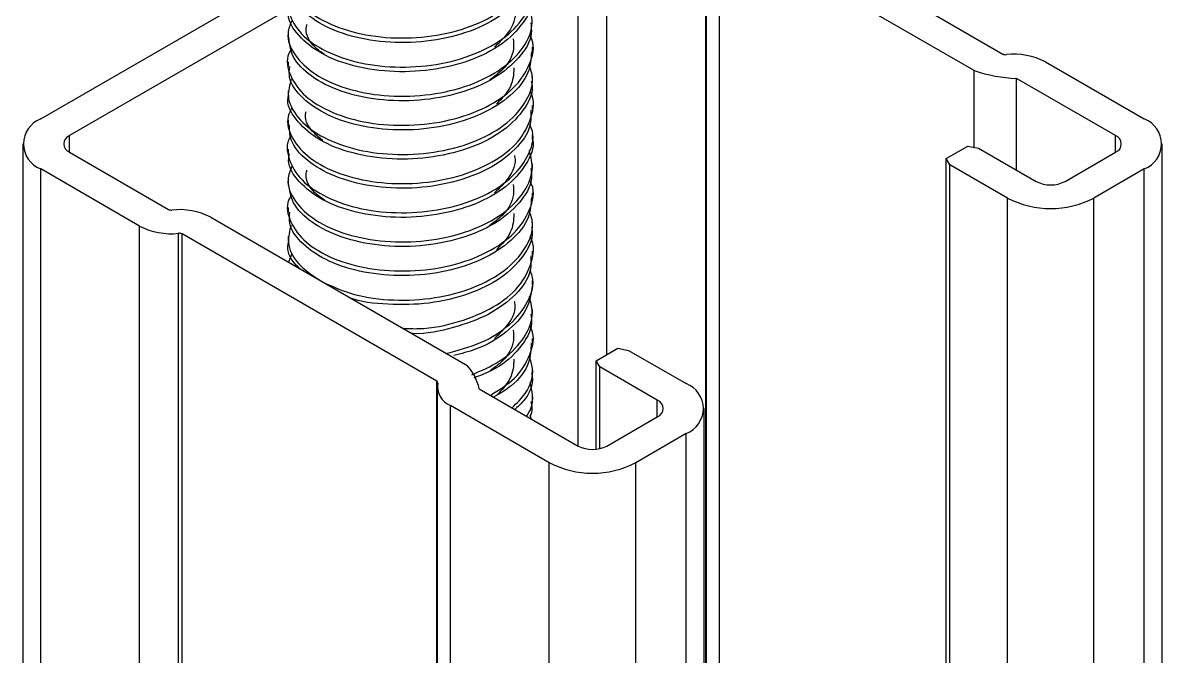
# Model space of a CAD drawing. Extents: x -976302 to -776254, y 5665 to 231437.
# Drawn here: x -791799.7 to -791518.3, y 91460 to 91616.3 of the extents above; entities that cross this region are included whole.
import ezdxf

# ---------------------------------------------------------------- set-up
doc = ezdxf.new("R2010")
doc.units = 0
doc.header["$LTSCALE"] = 1000
doc.header["$MEASUREMENT"] = 0
doc.layers.add('暖通', color=7, linetype='Continuous')

msp = doc.modelspace()

# ---------------------------------------------------------------- linework, layer by layer
at = {"layer": '暖通', "color": 7}
for p, q in [((-791662.57, 91511.87), (-791662.57, 91661)), ((-791662.57, 91511.87), (-791662.57, 91661)), ((-791655.45, 91534.47), (-791655.45, 91661)), ((-791655.45, 91534.47), (-791655.45, 91661)), ((-791631.03, 91401.17), (-791631.03, 91646.9)), ((-791631.03, 91401.17), (-791631.03, 91646.9)), ((-791630.9, 91645.36), (-791630.9, 91401.25)), ((-791630.9, 91645.36), (-791630.9, 91401.25)), ((-791620.54, 91644.95), (-791557.65, 91608.64)), ((-791620.54, 91644.95), (-791557.65, 91608.64)), ((-791564.76, 91604.54), (-791627.65, 91640.84)), ((-791627.65, 91403.12), (-791627.65, 91640.84)), ((-791564.76, 91604.54), (-791627.65, 91640.84)), ((-791627.65, 91403.12), (-791627.65, 91640.84)), ((-791795.29, 91592.6), (-791734.21, 91627.86)), ((-791795.29, 91592.6), (-791734.21, 91627.86)), ((-791733.89, 91619.82), (-791788.17, 91588.49)), ((-791733.89, 91619.82), (-791788.17, 91588.49)), ((-791734.21, 91613.89), (-791734.21, 91612.75)), ((-791734.21, 91613.89), (-791734.21, 91612.75)), ((-791673.83, 91609.15), (-791673.83, 91610.29)), ((-791673.83, 91609.15), (-791673.83, 91610.29)), ((-791734.21, 91606.7), (-791734.21, 91605.56)), ((-791734.21, 91606.7), (-791734.21, 91605.56)), ((-791547.15, 91606.69), (-791522.73, 91592.6)), ((-791547.15, 91606.69), (-791522.73, 91592.6)), ((-791564.76, 91585.62), (-791564.76, 91604.54)), ((-791564.76, 91585.62), (-791564.76, 91604.54)), ((-791673.83, 91601.96), (-791673.83, 91603.11)), ((-791673.83, 91601.96), (-791673.83, 91603.11)), ((-791529.85, 91588.49), (-791554.27, 91602.59)), ((-791554.27, 91579.99), (-791554.27, 91602.59)), ((-791529.85, 91588.49), (-791554.27, 91602.59)), ((-791554.27, 91579.99), (-791554.27, 91602.59)), ((-791734.21, 91599.51), (-791734.21, 91598.36)), ((-791734.21, 91599.51), (-791734.21, 91598.36)), ((-791673.83, 91594.77), (-791673.83, 91595.91)), ((-791673.83, 91594.77), (-791673.83, 91595.91)), ((-791734.21, 91592.32), (-791734.21, 91591.18)), ((-791734.21, 91592.32), (-791734.21, 91591.18)), ((-791799.71, 91586.44), (-791799.71, 90353.79)), ((-791799.71, 91586.44), (-791799.71, 90353.79)), ((-791788.17, 91584.38), (-791788.17, 91588.49)), ((-791788.17, 91584.38), (-791788.17, 91588.49)), ((-791673.83, 91587.58), (-791673.83, 91588.72)), ((-791673.83, 91587.58), (-791673.83, 91588.72)), ((-791529.85, 91584.38), (-791529.85, 91588.49)), ((-791529.85, 91584.38), (-791529.85, 91588.49)), ((-791518.31, 91358.42), (-791518.31, 91586.44)), ((-791518.31, 91358.42), (-791518.31, 91586.44)), ((-791788.17, 91584.38), (-791763.75, 91570.28)), ((-791788.17, 91584.38), (-791763.75, 91570.28)), ((-791734.21, 91585.12), (-791734.21, 91583.99)), ((-791734.21, 91585.12), (-791734.21, 91583.99)), ((-791571.66, 91582.84), (-791566.32, 91585.92)), ((-791571.66, 91582.84), (-791566.32, 91585.92)), ((-791566.32, 91585.92), (-791563.65, 91585.41)), ((-791566.32, 91585.92), (-791563.65, 91585.41)), ((-791563.65, 91585.41), (-791549.42, 91577.19)), ((-791563.65, 91585.41), (-791549.42, 91577.19)), ((-791542.3, 91577.19), (-791529.85, 91584.38)), ((-791542.3, 91577.19), (-791529.85, 91584.38)), ((-791673.83, 91580.39), (-791673.83, 91581.53)), ((-791673.83, 91580.39), (-791673.83, 91581.53)), ((-791570.77, 91581.3), (-791571.66, 91582.84)), ((-791571.66, 91415.82), (-791571.66, 91582.84)), ((-791570.77, 91581.3), (-791571.66, 91582.84)), ((-791571.66, 91415.82), (-791571.66, 91582.84)), ((-791556.54, 91573.08), (-791570.77, 91581.3)), ((-791570.77, 91414.07), (-791570.77, 91581.3)), ((-791556.54, 91573.08), (-791570.77, 91581.3)), ((-791570.77, 91414.07), (-791570.77, 91581.3)), ((-791770.87, 91566.18), (-791795.29, 91580.27)), ((-791795.29, 90347.63), (-791795.29, 91580.27)), ((-791770.87, 91566.18), (-791795.29, 91580.27)), ((-791795.29, 90347.63), (-791795.29, 91580.27)), ((-791734.21, 91577.94), (-791734.21, 91576.79)), ((-791734.21, 91577.94), (-791734.21, 91576.79)), ((-791522.73, 91580.27), (-791535.19, 91573.08)), ((-791522.73, 91580.27), (-791535.19, 91573.08)), ((-791522.73, 91360.97), (-791522.73, 91580.27)), ((-791522.73, 91360.97), (-791522.73, 91580.27)), ((-791673.83, 91573.2), (-791673.83, 91574.34)), ((-791673.83, 91573.2), (-791673.83, 91574.34)), ((-791556.54, 91374.31), (-791556.54, 91573.08)), ((-791556.54, 91374.31), (-791556.54, 91573.08)), ((-791535.19, 91366.92), (-791535.19, 91573.08)), ((-791535.19, 91366.92), (-791535.19, 91573.08)), ((-791734.21, 91570.74), (-791734.21, 91569.61)), ((-791734.21, 91570.74), (-791734.21, 91569.61)), ((-791753.26, 91568.33), (-791690.37, 91532.03)), ((-791753.26, 91568.33), (-791690.37, 91532.03)), ((-791673.83, 91566.01), (-791673.83, 91567.15)), ((-791673.83, 91566.01), (-791673.83, 91567.15)), ((-791770.87, 90333.53), (-791770.87, 91566.18)), ((-791770.87, 90333.53), (-791770.87, 91566.18)), ((-791761.25, 90331.74), (-791761.25, 91564.39)), ((-791761.25, 90331.74), (-791761.25, 91564.39)), ((-791697.48, 91527.92), (-791760.37, 91564.23)), ((-791760.37, 90331.58), (-791760.37, 91564.23)), ((-791697.48, 91527.92), (-791760.37, 91564.23)), ((-791760.37, 90331.58), (-791760.37, 91564.23)), ((-791734.21, 91563.56), (-791734.21, 91562.41)), ((-791734.21, 91563.56), (-791734.21, 91562.41)), ((-791733.26, 91559.4), (-791734.12, 91557.29)), ((-791733.26, 91559.4), (-791734.12, 91557.29)), ((-791673.83, 91558.82), (-791673.83, 91559.96)), ((-791673.83, 91558.82), (-791673.83, 91559.96)), ((-791673.83, 91551.63), (-791673.83, 91552.77)), ((-791673.83, 91551.63), (-791673.83, 91552.77)), ((-791673.83, 91544.44), (-791673.83, 91545.58)), ((-791673.83, 91544.44), (-791673.83, 91545.58)), ((-791673.83, 91537.25), (-791673.83, 91538.39)), ((-791673.83, 91537.25), (-791673.83, 91538.39)), ((-791658.12, 91532.93), (-791652.78, 91536.01)), ((-791658.12, 91532.93), (-791652.78, 91536.01)), ((-791652.78, 91536.01), (-791650.12, 91535.49)), ((-791652.78, 91536.01), (-791650.12, 91535.49)), ((-791657.23, 91531.39), (-791658.12, 91532.93)), ((-791658.12, 91511.07), (-791658.12, 91532.93)), ((-791657.23, 91531.39), (-791658.12, 91532.93)), ((-791658.12, 91511.07), (-791658.12, 91532.93)), ((-791650.12, 91535.49), (-791635.88, 91527.28)), ((-791650.12, 91535.49), (-791635.88, 91527.28)), ((-791673.83, 91530.06), (-791673.83, 91531.2)), ((-791673.83, 91530.06), (-791673.83, 91531.2)), ((-791643, 91523.17), (-791657.23, 91531.39)), ((-791657.23, 91511.21), (-791657.23, 91531.39)), ((-791643, 91523.17), (-791657.23, 91531.39)), ((-791657.23, 91511.21), (-791657.23, 91531.39)), ((-791697.48, 90295.27), (-791697.48, 91527.92)), ((-791697.48, 90295.27), (-791697.48, 91527.92)), ((-791697.35, 91526.38), (-791697.35, 90293.74)), ((-791697.35, 91526.38), (-791697.35, 90293.74)), ((-791686.99, 91525.97), (-791662.57, 91511.87)), ((-791686.99, 91525.97), (-791662.57, 91511.87)), ((-791669.69, 91507.76), (-791694.11, 91521.86)), ((-791694.11, 90289.22), (-791694.11, 91521.86)), ((-791669.69, 91507.76), (-791694.11, 91521.86)), ((-791694.11, 90289.22), (-791694.11, 91521.86)), ((-791673.83, 91522.87), (-791673.83, 91524.01)), ((-791673.83, 91522.87), (-791673.83, 91524.01)), ((-791643, 91519.06), (-791643, 91523.17)), ((-791643, 91519.06), (-791643, 91523.17)), ((-791674.1, 91518.53), (-791674.4, 91519.32)), ((-791674.1, 91518.53), (-791674.4, 91519.32)), ((-791655.45, 91511.87), (-791643, 91519.06)), ((-791655.45, 91511.87), (-791643, 91519.06)), ((-791631.46, 90288.47), (-791631.46, 91521.12)), ((-791631.46, 90288.47), (-791631.46, 91521.12)), ((-791635.88, 91514.95), (-791648.34, 91507.76)), ((-791635.88, 91514.95), (-791648.34, 91507.76)), ((-791635.88, 90282.31), (-791635.88, 91514.95)), ((-791635.88, 90282.31), (-791635.88, 91514.95)), ((-791669.69, 90275.12), (-791669.69, 91507.76)), ((-791669.69, 90275.12), (-791669.69, 91507.76)), ((-791648.34, 90275.12), (-791648.34, 91507.76)), ((-791648.34, 90275.12), (-791648.34, 91507.76))]:
    msp.add_line(p, q, dxfattribs=at)
for centre, radius, start, end in [((-791556.95, 91609.99), 1.52, 242.4176, 276.529), ((-791556.95, 91609.99), 1.52, 242.4176, 276.529), ((-791554.88, 91591.91), 16.68, 62.4176, 96.529), ((-791554.88, 91591.91), 16.68, 62.4176, 96.529), ((-791552.48, 91641.45), 38.9, 251.5881, 267.3585), ((-791552.48, 91641.45), 38.9, 251.5881, 267.3585), ((-791792.95, 91586.44), 6.59, 110.7834, 249.2166), ((-791792.95, 91586.44), 6.59, 110.7834, 249.2166), ((-791525.07, 91586.44), 6.59, 290.7834, 69.2166), ((-791525.07, 91586.44), 6.59, 290.7834, 69.2166), ((-791787.39, 91586.44), 2.2, 110.7834, 249.2166), ((-791787.39, 91586.44), 2.2, 110.7834, 249.2166), ((-791530.63, 91586.44), 2.2, 290.7834, 69.2166), ((-791530.63, 91586.44), 2.2, 290.7834, 69.2166), ((-791545.86, 91584.06), 7.73, 242.6097, 297.3903), ((-791545.86, 91584.06), 7.73, 242.6097, 297.3903), ((-791545.86, 91593.69), 23.2, 242.6097, 297.3903), ((-791545.86, 91593.69), 23.2, 242.6097, 297.3903), ((-791763.05, 91571.63), 1.52, 242.4176, 276.529), ((-791763.05, 91571.63), 1.52, 242.4176, 276.529), ((-791760.98, 91553.55), 16.68, 62.4176, 96.529), ((-791760.98, 91553.55), 16.68, 62.4176, 96.529), ((-791763.14, 91580.96), 16.68, 242.4176, 276.529), ((-791763.14, 91580.96), 16.68, 242.4176, 276.529), ((-791761.08, 91562.88), 1.52, 62.4176, 96.529), ((-791761.08, 91562.88), 1.52, 62.4176, 96.529), ((-791697.73, 91523.95), 10.92, 10.6337, 47.653), ((-791697.73, 91523.95), 10.92, 10.6337, 47.653), ((-791697.66, 91527.49), 0.461, 350.3168, 67.9698), ((-791697.66, 91527.49), 0.461, 350.3168, 67.9698), ((-791692.2, 91526.56), 5.07, 170.3168, 247.9698), ((-791692.2, 91526.56), 5.07, 170.3168, 247.9698), ((-791638.22, 91521.12), 6.59, 290.7834, 69.2166), ((-791638.22, 91521.12), 6.59, 290.7834, 69.2166), ((-791643.78, 91521.12), 2.2, 290.7834, 69.2166), ((-791643.78, 91521.12), 2.2, 290.7834, 69.2166), ((-791659.01, 91518.74), 7.73, 242.6097, 297.3903), ((-791659.01, 91518.74), 7.73, 242.6097, 297.3903), ((-791659.01, 91528.37), 23.2, 242.6097, 297.3903), ((-791659.01, 91528.37), 23.2, 242.6097, 297.3903)]:
    msp.add_arc(centre, radius, start, end, dxfattribs=at)
for points, knots in [([(-791733.26, 91631.33), (-791733.61, 91630.68), (-791734.88, 91628.27), (-791733.53, 91623.78), (-791729.29, 91618.81), (-791721.99, 91614.94), (-791712.71, 91612.68), (-791702.44, 91612.4), (-791692.34, 91614.05), (-791683.59, 91617.64), (-791677.04, 91622.67), (-791673.92, 91628.66), (-791673.16, 91633.11), (-791674.36, 91635.16), (-791674.41, 91635.25)], [0, 0, 0, 0, 0.03596, 0.131966, 0.227948, 0.323944, 0.419931, 0.515911, 0.611913, 0.707896, 0.803906, 0.899885, 0.995877, 1, 1, 1, 1]), ([(-791733.26, 91631.33), (-791733.61, 91630.68), (-791734.88, 91628.27), (-791733.53, 91623.78), (-791729.29, 91618.81), (-791721.99, 91614.94), (-791712.71, 91612.68), (-791702.44, 91612.4), (-791692.34, 91614.05), (-791683.59, 91617.64), (-791677.04, 91622.67), (-791673.92, 91628.66), (-791673.16, 91633.11), (-791674.36, 91635.16), (-791674.41, 91635.25)], [0, 0, 0, 0, 0.03596, 0.131966, 0.227948, 0.323944, 0.419931, 0.515911, 0.611913, 0.707896, 0.803906, 0.899885, 0.995877, 1, 1, 1, 1]), ([(-791674.23, 91630.74), (-791674.21, 91629.4), (-791674.15, 91625.97), (-791677.93, 91620.76), (-791684.66, 91615.87), (-791693.71, 91612.61), (-791703.89, 91611.15), (-791714.09, 91611.78), (-791723.18, 91614.24), (-791729.98, 91618.32), (-791733.85, 91622.87), (-791733.84, 91625.92), (-791733.83, 91627.14)], [0, 0, 0, 0, 0.068742, 0.176216, 0.283695, 0.391179, 0.498648, 0.606147, 0.713619, 0.821116, 0.928586, 1, 1, 1, 1]), ([(-791674.23, 91630.74), (-791674.21, 91629.4), (-791674.15, 91625.97), (-791677.93, 91620.76), (-791684.66, 91615.87), (-791693.71, 91612.61), (-791703.89, 91611.15), (-791714.09, 91611.78), (-791723.18, 91614.24), (-791729.98, 91618.32), (-791733.85, 91622.87), (-791733.84, 91625.92), (-791733.83, 91627.14)], [0, 0, 0, 0, 0.068742, 0.176216, 0.283695, 0.391179, 0.498648, 0.606147, 0.713619, 0.821116, 0.928586, 1, 1, 1, 1]), ([(-791733.55, 91624.39), (-791733.57, 91624.36), (-791734.82, 91622.64), (-791734.25, 91618.75), (-791731.44, 91613.48), (-791725.14, 91609.12), (-791716.56, 91606.15), (-791706.53, 91605.09), (-791696.23, 91605.97), (-791686.82, 91608.83), (-791679.29, 91613.36), (-791674.79, 91619.01), (-791673.18, 91623.96), (-791674.24, 91626.62), (-791674.49, 91627.25)], [0, 0, 0, 0, 0.001771, 0.098579, 0.19539, 0.292193, 0.389019, 0.485818, 0.582642, 0.679445, 0.776258, 0.873066, 0.969866, 1, 1, 1, 1]), ([(-791733.55, 91624.39), (-791733.57, 91624.36), (-791734.82, 91622.64), (-791734.25, 91618.75), (-791731.44, 91613.48), (-791725.14, 91609.12), (-791716.56, 91606.15), (-791706.53, 91605.09), (-791696.23, 91605.97), (-791686.82, 91608.83), (-791679.29, 91613.36), (-791674.79, 91619.01), (-791673.18, 91623.96), (-791674.24, 91626.62), (-791674.49, 91627.25)], [0, 0, 0, 0, 0.001771, 0.098579, 0.19539, 0.292193, 0.389019, 0.485818, 0.582642, 0.679445, 0.776258, 0.873066, 0.969866, 1, 1, 1, 1]), ([(-791673.88, 91623.52), (-791673.87, 91623.46), (-791673.3, 91621.33), (-791675.35, 91617.07), (-791680.16, 91611.47), (-791688.05, 91607.19), (-791697.64, 91604.6), (-791707.99, 91603.97), (-791717.86, 91605.36), (-791726.24, 91608.48), (-791731.84, 91613.07), (-791734.45, 91617.12), (-791733.98, 91619.44), (-791733.88, 91619.92)], [0, 0, 0, 0, 0.003568, 0.111094, 0.218595, 0.326123, 0.433621, 0.541126, 0.648638, 0.756139, 0.863667, 0.971165, 1, 1, 1, 1]), ([(-791673.88, 91623.52), (-791673.87, 91623.46), (-791673.3, 91621.33), (-791675.35, 91617.07), (-791680.16, 91611.47), (-791688.05, 91607.19), (-791697.64, 91604.6), (-791707.99, 91603.97), (-791717.86, 91605.36), (-791726.24, 91608.48), (-791731.84, 91613.07), (-791734.45, 91617.12), (-791733.98, 91619.44), (-791733.88, 91619.92)], [0, 0, 0, 0, 0.003568, 0.111094, 0.218595, 0.326123, 0.433621, 0.541126, 0.648638, 0.756139, 0.863667, 0.971165, 1, 1, 1, 1]), ([(-791733.28, 91616.83), (-791733.69, 91615.83), (-791734.83, 91613.05), (-791732.9, 91608.28), (-791727.97, 91603.51), (-791720.17, 91599.93), (-791710.59, 91598.08), (-791700.25, 91598.2), (-791690.35, 91600.28), (-791681.97, 91604.22), (-791676.18, 91609.47), (-791673.34, 91615.32), (-791674.19, 91619.11), (-791674.57, 91620.82)], [0, 0, 0, 0, 0.05405, 0.150333, 0.246593, 0.342876, 0.439133, 0.535395, 0.631666, 0.727925, 0.82421, 0.920467, 1, 1, 1, 1]), ([(-791733.28, 91616.83), (-791733.69, 91615.83), (-791734.83, 91613.05), (-791732.9, 91608.28), (-791727.97, 91603.51), (-791720.17, 91599.93), (-791710.59, 91598.08), (-791700.25, 91598.2), (-791690.35, 91600.28), (-791681.97, 91604.22), (-791676.18, 91609.47), (-791673.34, 91615.32), (-791674.19, 91619.11), (-791674.57, 91620.82)], [0, 0, 0, 0, 0.05405, 0.150333, 0.246593, 0.342876, 0.439133, 0.535395, 0.631666, 0.727925, 0.82421, 0.920467, 1, 1, 1, 1]), ([(-791678.29, 91619.56), (-791678.27, 91619.48), (-791677.79, 91617.63), (-791679.22, 91614.21), (-791682, 91611.49), (-791683.23, 91610.29)], [0, 0, 0, 0, 0.0236852, 0.5692428, 1, 1, 1, 1]), ([(-791678.29, 91619.56), (-791678.27, 91619.48), (-791677.79, 91617.63), (-791679.22, 91614.21), (-791682, 91611.49), (-791683.23, 91610.29)], [0, 0, 0, 0, 0.0236852, 0.5692428, 1, 1, 1, 1]), ([(-791674.25, 91616.34), (-791674.15, 91615.45), (-791673.82, 91612.46), (-791676.89, 91607.57), (-791683, 91602.4), (-791691.68, 91598.77), (-791701.7, 91596.91), (-791712, 91597.1), (-791721.41, 91599.2), (-791728.78, 91602.96), (-791733.46, 91607.72), (-791733.85, 91611.16), (-791734.03, 91612.76)], [0, 0, 0, 0, 0.046005, 0.153496, 0.260979, 0.368485, 0.475964, 0.58347, 0.690952, 0.798446, 0.905934, 1, 1, 1, 1]), ([(-791674.25, 91616.34), (-791674.15, 91615.45), (-791673.82, 91612.46), (-791676.89, 91607.57), (-791683, 91602.4), (-791691.68, 91598.77), (-791701.7, 91596.91), (-791712, 91597.1), (-791721.41, 91599.2), (-791728.78, 91602.96), (-791733.46, 91607.72), (-791733.85, 91611.16), (-791734.03, 91612.76)], [0, 0, 0, 0, 0.046005, 0.153496, 0.260979, 0.368485, 0.475964, 0.58347, 0.690952, 0.798446, 0.905934, 1, 1, 1, 1]), ([(-791725.17, 91608.49), (-791726, 91609.08), (-791728.54, 91610.88), (-791730.01, 91613.65), (-791729.61, 91615.56), (-791729.53, 91615.95)], [0, 0, 0, 0, 0.27909, 0.853913, 1, 1, 1, 1]), ([(-791725.17, 91608.49), (-791726, 91609.08), (-791728.54, 91610.88), (-791730.01, 91613.65), (-791729.61, 91615.56), (-791729.53, 91615.95)], [0, 0, 0, 0, 0.27909, 0.853913, 1, 1, 1, 1]), ([(-791733.34, 91609.87), (-791733.57, 91609.51), (-791734.87, 91607.42), (-791733.94, 91603.21), (-791730.35, 91598.08), (-791723.5, 91593.98), (-791714.53, 91591.38), (-791704.35, 91590.74), (-791694.13, 91592.03), (-791685.05, 91595.28), (-791678.03, 91600.09), (-791674.26, 91605.93), (-791673.13, 91610.58), (-791674.26, 91612.87), (-791674.41, 91613.16)], [0, 0, 0, 0, 0.020195, 0.116764, 0.21332, 0.309878, 0.406444, 0.502994, 0.599572, 0.696126, 0.7927, 0.889252, 0.985807, 1, 1, 1, 1]), ([(-791733.34, 91609.87), (-791733.57, 91609.51), (-791734.87, 91607.42), (-791733.94, 91603.21), (-791730.35, 91598.08), (-791723.5, 91593.98), (-791714.53, 91591.38), (-791704.35, 91590.74), (-791694.13, 91592.03), (-791685.05, 91595.28), (-791678.03, 91600.09), (-791674.26, 91605.93), (-791673.13, 91610.58), (-791674.26, 91612.87), (-791674.41, 91613.16)], [0, 0, 0, 0, 0.020195, 0.116764, 0.21332, 0.309878, 0.406444, 0.502994, 0.599572, 0.696126, 0.7927, 0.889252, 0.985807, 1, 1, 1, 1]), ([(-791678.6, 91612.36), (-791678.52, 91611.56), (-791678.27, 91608.97), (-791680.29, 91605.3), (-791683.28, 91603.07), (-791684.39, 91602.24)], [0, 0, 0, 0, 0.218528, 0.708878, 1, 1, 1, 1]), ([(-791678.6, 91612.36), (-791678.52, 91611.56), (-791678.27, 91608.97), (-791680.29, 91605.3), (-791683.28, 91603.07), (-791684.39, 91602.24)], [0, 0, 0, 0, 0.218528, 0.708878, 1, 1, 1, 1]), ([(-791674.08, 91609.17), (-791674.2, 91607.45), (-791674.48, 91603.63), (-791678.96, 91598.19), (-791686.19, 91593.57), (-791695.53, 91590.62), (-791705.8, 91589.54), (-791715.88, 91590.54), (-791724.65, 91593.3), (-791730.92, 91597.63), (-791734.14, 91601.97), (-791733.87, 91604.68), (-791733.78, 91605.56)], [0, 0, 0, 0, 0.088571, 0.196049, 0.303543, 0.411025, 0.518501, 0.625999, 0.733477, 0.840987, 0.948461, 1, 1, 1, 1]), ([(-791674.08, 91609.17), (-791674.2, 91607.45), (-791674.48, 91603.63), (-791678.96, 91598.19), (-791686.19, 91593.57), (-791695.53, 91590.62), (-791705.8, 91589.54), (-791715.88, 91590.54), (-791724.65, 91593.3), (-791730.92, 91597.63), (-791734.14, 91601.97), (-791733.87, 91604.68), (-791733.78, 91605.56)], [0, 0, 0, 0, 0.088571, 0.196049, 0.303543, 0.411025, 0.518501, 0.625999, 0.733477, 0.840987, 0.948461, 1, 1, 1, 1]), ([(-791733.43, 91602.32), (-791733.82, 91600.97), (-791734.73, 91597.82), (-791732.12, 91592.81), (-791726.53, 91588.26), (-791718.27, 91584.99), (-791708.44, 91583.56), (-791698.09, 91584.09), (-791688.43, 91586.59), (-791680.49, 91590.85), (-791675.37, 91596.33), (-791673.25, 91601.71), (-791674.27, 91604.9), (-791674.64, 91606.03)], [0, 0, 0, 0, 0.072332, 0.169452, 0.266556, 0.363689, 0.460788, 0.557905, 0.655013, 0.75212, 0.849239, 0.94634, 1, 1, 1, 1]), ([(-791733.43, 91602.32), (-791733.82, 91600.97), (-791734.73, 91597.82), (-791732.12, 91592.81), (-791726.53, 91588.26), (-791718.27, 91584.99), (-791708.44, 91583.56), (-791698.09, 91584.09), (-791688.43, 91586.59), (-791680.49, 91590.85), (-791675.37, 91596.33), (-791673.25, 91601.71), (-791674.27, 91604.9), (-791674.64, 91606.03)], [0, 0, 0, 0, 0.072332, 0.169452, 0.266556, 0.363689, 0.460788, 0.557905, 0.655013, 0.75212, 0.849239, 0.94634, 1, 1, 1, 1]), ([(-791678.42, 91605.19), (-791678.52, 91603.64), (-791678.71, 91600.46), (-791681.34, 91597.7), (-791682.69, 91596.29)], [0, 0, 0, 0, 0.487552, 1, 1, 1, 1]), ([(-791678.42, 91605.19), (-791678.52, 91603.64), (-791678.71, 91600.46), (-791681.34, 91597.7), (-791682.69, 91596.29)], [0, 0, 0, 0, 0.487552, 1, 1, 1, 1]), ([(-791674.12, 91601.95), (-791674.03, 91601.5), (-791673.53, 91598.97), (-791676, 91594.41), (-791681.44, 91588.99), (-791689.71, 91585.01), (-791699.53, 91582.76), (-791709.88, 91582.51), (-791719.53, 91584.24), (-791727.54, 91587.66), (-791732.52, 91592.44), (-791734.68, 91596.24), (-791734.12, 91598.2), (-791734.08, 91598.35)], [0, 0, 0, 0, 0.023303, 0.130826, 0.238331, 0.345868, 0.453368, 0.560887, 0.668396, 0.775904, 0.883426, 0.990927, 1, 1, 1, 1]), ([(-791674.12, 91601.95), (-791674.03, 91601.5), (-791673.53, 91598.97), (-791676, 91594.41), (-791681.44, 91588.99), (-791689.71, 91585.01), (-791699.53, 91582.76), (-791709.88, 91582.51), (-791719.53, 91584.24), (-791727.54, 91587.66), (-791732.52, 91592.44), (-791734.68, 91596.24), (-791734.12, 91598.2), (-791734.08, 91598.35)], [0, 0, 0, 0, 0.023303, 0.130826, 0.238331, 0.345868, 0.453368, 0.560887, 0.668396, 0.775904, 0.883426, 0.990927, 1, 1, 1, 1]), ([(-791733.26, 91595.37), (-791733.62, 91594.67), (-791734.87, 91592.21), (-791733.46, 91587.69), (-791729.13, 91582.74), (-791721.76, 91578.9), (-791712.44, 91576.69), (-791702.16, 91576.47), (-791692.08, 91578.17), (-791683.38, 91581.81), (-791676.91, 91586.87), (-791673.88, 91592.87), (-791673.17, 91597.3), (-791674.37, 91599.31), (-791674.4, 91599.37)], [0, 0, 0, 0, 0.038192, 0.13412, 0.230023, 0.325941, 0.421848, 0.517751, 0.613672, 0.709576, 0.805509, 0.901408, 0.997323, 1, 1, 1, 1]), ([(-791733.26, 91595.37), (-791733.62, 91594.67), (-791734.87, 91592.21), (-791733.46, 91587.69), (-791729.13, 91582.74), (-791721.76, 91578.9), (-791712.44, 91576.69), (-791702.16, 91576.47), (-791692.08, 91578.17), (-791683.38, 91581.81), (-791676.91, 91586.87), (-791673.88, 91592.87), (-791673.17, 91597.3), (-791674.37, 91599.31), (-791674.4, 91599.37)], [0, 0, 0, 0, 0.038192, 0.13412, 0.230023, 0.325941, 0.421848, 0.517751, 0.613672, 0.709576, 0.805509, 0.901408, 0.997323, 1, 1, 1, 1]), ([(-791674.24, 91594.78), (-791674.2, 91593.5), (-791674.11, 91590.12), (-791677.79, 91584.96), (-791684.44, 91580.03), (-791693.45, 91576.72), (-791703.62, 91575.21), (-791713.83, 91575.79), (-791722.96, 91578.2), (-791729.84, 91582.24), (-791733.8, 91586.82), (-791733.83, 91589.92), (-791733.85, 91591.19)], [0, 0, 0, 0, 0.065892, 0.173367, 0.280845, 0.388331, 0.4958, 0.6033, 0.710772, 0.818268, 0.925739, 1, 1, 1, 1]), ([(-791674.24, 91594.78), (-791674.2, 91593.5), (-791674.11, 91590.12), (-791677.79, 91584.96), (-791684.44, 91580.03), (-791693.45, 91576.72), (-791703.62, 91575.21), (-791713.83, 91575.79), (-791722.96, 91578.2), (-791729.84, 91582.24), (-791733.8, 91586.82), (-791733.83, 91589.92), (-791733.85, 91591.19)], [0, 0, 0, 0, 0.065892, 0.173367, 0.280845, 0.388331, 0.4958, 0.6033, 0.710772, 0.818268, 0.925739, 1, 1, 1, 1]), ([(-791725.62, 91587.27), (-791726.54, 91588.03), (-791729.01, 91590.05), (-791730.25, 91592.73), (-791729.77, 91594.32), (-791729.74, 91594.39)], [0, 0, 0, 0, 0.363078, 0.97072, 1, 1, 1, 1]), ([(-791725.62, 91587.27), (-791726.54, 91588.03), (-791729.01, 91590.05), (-791730.25, 91592.73), (-791729.77, 91594.32), (-791729.74, 91594.39)], [0, 0, 0, 0, 0.363078, 0.97072, 1, 1, 1, 1]), ([(-791733.52, 91588.42), (-791733.57, 91588.35), (-791734.83, 91586.58), (-791734.23, 91582.65), (-791731.31, 91577.39), (-791724.94, 91573.07), (-791716.3, 91570.14), (-791706.26, 91569.14), (-791695.96, 91570.07), (-791686.59, 91572.98), (-791679.12, 91577.54), (-791674.72, 91583.22), (-791673.17, 91588.1), (-791674.23, 91590.69), (-791674.46, 91591.25)], [0, 0, 0, 0, 0.004099, 0.101007, 0.197918, 0.294821, 0.391746, 0.488645, 0.585571, 0.682473, 0.779387, 0.876295, 0.973195, 1, 1, 1, 1]), ([(-791733.52, 91588.42), (-791733.57, 91588.35), (-791734.83, 91586.58), (-791734.23, 91582.65), (-791731.31, 91577.39), (-791724.94, 91573.07), (-791716.3, 91570.14), (-791706.26, 91569.14), (-791695.96, 91570.07), (-791686.59, 91572.98), (-791679.12, 91577.54), (-791674.72, 91583.22), (-791673.17, 91588.1), (-791674.23, 91590.69), (-791674.46, 91591.25)], [0, 0, 0, 0, 0.004099, 0.101007, 0.197918, 0.294821, 0.391746, 0.488645, 0.585571, 0.682473, 0.779387, 0.876295, 0.973195, 1, 1, 1, 1]), ([(-791673.84, 91587.58), (-791673.84, 91587.56), (-791673.27, 91585.49), (-791675.27, 91581.27), (-791679.98, 91575.66), (-791687.82, 91571.33), (-791697.38, 91568.7), (-791707.71, 91568), (-791717.61, 91569.35), (-791726.04, 91572.42), (-791731.74, 91576.98), (-791734.41, 91581.07), (-791733.96, 91583.44), (-791733.86, 91583.97)], [0, 0, 0, 0, 0.000752, 0.108277, 0.215775, 0.323298, 0.430793, 0.538294, 0.645804, 0.753302, 0.860828, 0.968322, 1, 1, 1, 1]), ([(-791673.84, 91587.58), (-791673.84, 91587.56), (-791673.27, 91585.49), (-791675.27, 91581.27), (-791679.98, 91575.66), (-791687.82, 91571.33), (-791697.38, 91568.7), (-791707.71, 91568), (-791717.61, 91569.35), (-791726.04, 91572.42), (-791731.74, 91576.98), (-791734.41, 91581.07), (-791733.96, 91583.44), (-791733.86, 91583.97)], [0, 0, 0, 0, 0.000752, 0.108277, 0.215775, 0.323298, 0.430793, 0.538294, 0.645804, 0.753302, 0.860828, 0.968322, 1, 1, 1, 1]), ([(-791733.29, 91580.86), (-791733.71, 91579.82), (-791734.82, 91576.99), (-791732.82, 91572.19), (-791727.79, 91567.44), (-791719.93, 91563.9), (-791710.32, 91562.1), (-791699.98, 91562.28), (-791690.11, 91564.41), (-791681.78, 91568.39), (-791676.07, 91573.67), (-791673.33, 91579.46), (-791674.21, 91583.18), (-791674.59, 91584.82)], [0, 0, 0, 0, 0.056344, 0.152727, 0.249088, 0.345474, 0.441832, 0.538197, 0.634568, 0.730929, 0.827314, 0.923672, 1, 1, 1, 1]), ([(-791733.29, 91580.86), (-791733.71, 91579.82), (-791734.82, 91576.99), (-791732.82, 91572.19), (-791727.79, 91567.44), (-791719.93, 91563.9), (-791710.32, 91562.1), (-791699.98, 91562.28), (-791690.11, 91564.41), (-791681.78, 91568.39), (-791676.07, 91573.67), (-791673.33, 91579.46), (-791674.21, 91583.18), (-791674.59, 91584.82)], [0, 0, 0, 0, 0.056344, 0.152727, 0.249088, 0.345474, 0.441832, 0.538197, 0.634568, 0.730929, 0.827314, 0.923672, 1, 1, 1, 1]), ([(-791678.31, 91583.6), (-791678.28, 91583.51), (-791677.8, 91581.64), (-791679.24, 91578.22), (-791682.01, 91575.52), (-791683.23, 91574.35)], [0, 0, 0, 0, 0.029612, 0.575773, 1, 1, 1, 1]), ([(-791678.31, 91583.6), (-791678.28, 91583.51), (-791677.8, 91581.64), (-791679.24, 91578.22), (-791682.01, 91575.52), (-791683.23, 91574.35)], [0, 0, 0, 0, 0.029612, 0.575773, 1, 1, 1, 1]), ([(-791674.24, 91580.39), (-791674.14, 91579.55), (-791673.78, 91576.62), (-791676.77, 91571.77), (-791682.79, 91566.56), (-791691.43, 91562.89), (-791701.43, 91560.98), (-791711.74, 91561.12), (-791721.19, 91563.17), (-791728.62, 91566.89), (-791733.41, 91571.68), (-791733.85, 91575.16), (-791734.06, 91576.81)], [0, 0, 0, 0, 0.043154, 0.150649, 0.258133, 0.365644, 0.473125, 0.580633, 0.688117, 0.795613, 0.903104, 1, 1, 1, 1]), ([(-791674.24, 91580.39), (-791674.14, 91579.55), (-791673.78, 91576.62), (-791676.77, 91571.77), (-791682.79, 91566.56), (-791691.43, 91562.89), (-791701.43, 91560.98), (-791711.74, 91561.12), (-791721.19, 91563.17), (-791728.62, 91566.89), (-791733.41, 91571.68), (-791733.85, 91575.16), (-791734.06, 91576.81)], [0, 0, 0, 0, 0.043154, 0.150649, 0.258133, 0.365644, 0.473125, 0.580633, 0.688117, 0.795613, 0.903104, 1, 1, 1, 1]), ([(-791725.1, 91572.49), (-791725.97, 91573.11), (-791728.55, 91574.93), (-791730.02, 91577.73), (-791729.62, 91579.63), (-791729.54, 91580)], [0, 0, 0, 0, 0.291023, 0.861284, 1, 1, 1, 1]), ([(-791725.1, 91572.49), (-791725.97, 91573.11), (-791728.55, 91574.93), (-791730.02, 91577.73), (-791729.62, 91579.63), (-791729.54, 91580)], [0, 0, 0, 0, 0.291023, 0.861284, 1, 1, 1, 1]), ([(-791733.33, 91573.9), (-791733.57, 91573.5), (-791734.87, 91571.37), (-791733.89, 91567.12), (-791730.2, 91562), (-791723.29, 91557.94), (-791714.27, 91555.38), (-791704.07, 91554.79), (-791693.87, 91556.14), (-791684.84, 91559.44), (-791677.88, 91564.28), (-791674.21, 91570.14), (-791673.13, 91574.77), (-791674.28, 91577.02), (-791674.41, 91577.29)], [0, 0, 0, 0, 0.022476, 0.118962, 0.215434, 0.311909, 0.408389, 0.504855, 0.601349, 0.697819, 0.79431, 0.890778, 0.98725, 1, 1, 1, 1]), ([(-791733.33, 91573.9), (-791733.57, 91573.5), (-791734.87, 91571.37), (-791733.89, 91567.12), (-791730.2, 91562), (-791723.29, 91557.94), (-791714.27, 91555.38), (-791704.07, 91554.79), (-791693.87, 91556.14), (-791684.84, 91559.44), (-791677.88, 91564.28), (-791674.21, 91570.14), (-791673.13, 91574.77), (-791674.28, 91577.02), (-791674.41, 91577.29)], [0, 0, 0, 0, 0.022476, 0.118962, 0.215434, 0.311909, 0.408389, 0.504855, 0.601349, 0.697819, 0.79431, 0.890778, 0.98725, 1, 1, 1, 1]), ([(-791678.6, 91576.41), (-791678.52, 91575.59), (-791678.28, 91572.98), (-791680.3, 91569.33), (-791683.26, 91567.14), (-791684.34, 91566.34)], [0, 0, 0, 0, 0.225113, 0.718149, 1, 1, 1, 1]), ([(-791678.6, 91576.41), (-791678.52, 91575.59), (-791678.28, 91572.98), (-791680.3, 91569.33), (-791683.26, 91567.14), (-791684.34, 91566.34)], [0, 0, 0, 0, 0.225113, 0.718149, 1, 1, 1, 1]), ([(-791674.11, 91573.22), (-791674.21, 91571.55), (-791674.43, 91567.79), (-791678.81, 91562.38), (-791685.97, 91557.72), (-791695.27, 91554.72), (-791705.53, 91553.59), (-791715.62, 91554.53), (-791724.44, 91557.25), (-791730.79, 91561.55), (-791734.1, 91565.92), (-791733.86, 91568.68), (-791733.78, 91569.61)], [0, 0, 0, 0, 0.085734, 0.193211, 0.300701, 0.408183, 0.515657, 0.623154, 0.730631, 0.838139, 0.945611, 1, 1, 1, 1]), ([(-791674.11, 91573.22), (-791674.21, 91571.55), (-791674.43, 91567.79), (-791678.81, 91562.38), (-791685.97, 91557.72), (-791695.27, 91554.72), (-791705.53, 91553.59), (-791715.62, 91554.53), (-791724.44, 91557.25), (-791730.79, 91561.55), (-791734.1, 91565.92), (-791733.86, 91568.68), (-791733.78, 91569.61)], [0, 0, 0, 0, 0.085734, 0.193211, 0.300701, 0.408183, 0.515657, 0.623154, 0.730631, 0.838139, 0.945611, 1, 1, 1, 1]), ([(-791725.28, 91552.18), (-791722.89, 91551.11), (-791717.9, 91548.87), (-791708.13, 91547.62), (-791697.83, 91548.17), (-791688.19, 91550.73), (-791680.31, 91555.03), (-791675.28, 91560.54), (-791673.24, 91565.86), (-791674.28, 91568.97), (-791674.63, 91570.03)], [0, 0, 0, 0, 0.124148, 0.258509, 0.392896, 0.527267, 0.661639, 0.796024, 0.930386, 1, 1, 1, 1]), ([(-791725.28, 91552.18), (-791722.89, 91551.11), (-791717.9, 91548.87), (-791708.13, 91547.62), (-791697.83, 91548.17), (-791688.19, 91550.73), (-791680.31, 91555.03), (-791675.28, 91560.54), (-791673.24, 91565.86), (-791674.28, 91568.97), (-791674.63, 91570.03)], [0, 0, 0, 0, 0.124148, 0.258509, 0.392896, 0.527267, 0.661639, 0.796024, 0.930386, 1, 1, 1, 1]), ([(-791678.41, 91569.24), (-791678.51, 91567.67), (-791678.72, 91564.48), (-791681.37, 91561.72), (-791682.71, 91560.32)], [0, 0, 0, 0, 0.4927811, 1, 1, 1, 1]), ([(-791678.41, 91569.24), (-791678.51, 91567.67), (-791678.72, 91564.48), (-791681.37, 91561.72), (-791682.71, 91560.32)], [0, 0, 0, 0, 0.4927811, 1, 1, 1, 1]), ([(-791733.45, 91566.35), (-791733.82, 91564.96), (-791734.68, 91561.77), (-791732.26, 91556.84), (-791728.33, 91554.14), (-791726.46, 91552.87)], [0, 0, 0, 0, 0.28771, 0.662593, 1, 1, 1, 1]), ([(-791733.45, 91566.35), (-791733.82, 91564.96), (-791734.68, 91561.77), (-791732.26, 91556.84), (-791728.33, 91554.14), (-791726.46, 91552.87)], [0, 0, 0, 0, 0.28771, 0.662593, 1, 1, 1, 1]), ([(-791674.09, 91565.99), (-791674.01, 91565.6), (-791673.49, 91563.13), (-791675.9, 91558.61), (-791681.25, 91553.16), (-791689.46, 91549.15), (-791699.3, 91546.81), (-791709.45, 91546.66), (-791716.42, 91547.39), (-791719.04, 91548.5), (-791719.04, 91548.51)], [0, 0, 0, 0, 0.030737, 0.192238, 0.353709, 0.515229, 0.676694, 0.838184, 0.999664, 1, 1, 1, 1]), ([(-791674.09, 91565.99), (-791674.01, 91565.6), (-791673.49, 91563.13), (-791675.9, 91558.61), (-791681.25, 91553.16), (-791689.46, 91549.15), (-791699.3, 91546.81), (-791709.45, 91546.66), (-791716.42, 91547.39), (-791719.04, 91548.5), (-791719.04, 91548.51)], [0, 0, 0, 0, 0.030737, 0.192238, 0.353709, 0.515229, 0.676694, 0.838184, 0.999664, 1, 1, 1, 1]), ([(-791731.26, 91555.71), (-791731.55, 91555.96), (-791733.64, 91557.74), (-791734.64, 91560.19), (-791734.1, 91562.2), (-791734.04, 91562.4)], [0, 0, 0, 0, 0.127288, 0.913035, 1, 1, 1, 1]), ([(-791731.26, 91555.71), (-791731.55, 91555.96), (-791733.64, 91557.74), (-791734.64, 91560.19), (-791734.1, 91562.2), (-791734.04, 91562.4)], [0, 0, 0, 0, 0.127288, 0.913035, 1, 1, 1, 1]), ([(-791705.78, 91540.93), (-791704.5, 91540.87), (-791699.85, 91540.68), (-791691.82, 91542.37), (-791683.18, 91545.95), (-791676.78, 91551.07), (-791673.85, 91557.08), (-791673.19, 91561.48), (-791674.39, 91563.46), (-791674.4, 91563.49)], [0, 0, 0, 0, 0.070766, 0.256149, 0.441499, 0.626904, 0.812247, 0.99762, 1, 1, 1, 1]), ([(-791705.78, 91540.93), (-791704.5, 91540.87), (-791699.85, 91540.68), (-791691.82, 91542.37), (-791683.18, 91545.95), (-791676.78, 91551.07), (-791673.85, 91557.08), (-791673.19, 91561.48), (-791674.39, 91563.46), (-791674.4, 91563.49)], [0, 0, 0, 0, 0.070766, 0.256149, 0.441499, 0.626904, 0.812247, 0.99762, 1, 1, 1, 1]), ([(-791674.25, 91558.83), (-791674.2, 91557.6), (-791674.07, 91554.28), (-791677.65, 91549.16), (-791684.24, 91544.15), (-791693.17, 91540.98), (-791700.07, 91539.45), (-791703.47, 91539.62), (-791703.53, 91539.63)], [0, 0, 0, 0, 0.1274, 0.3446, 0.561801, 0.779024, 0.996209, 1, 1, 1, 1]), ([(-791674.25, 91558.83), (-791674.2, 91557.6), (-791674.07, 91554.28), (-791677.65, 91549.16), (-791684.24, 91544.15), (-791693.17, 91540.98), (-791700.07, 91539.45), (-791703.47, 91539.62), (-791703.53, 91539.63)], [0, 0, 0, 0, 0.1274, 0.3446, 0.561801, 0.779024, 0.996209, 1, 1, 1, 1]), ([(-791695.24, 91534.69), (-791692.28, 91535.49), (-791686.15, 91537.13), (-791678.97, 91541.75), (-791674.65, 91547.43), (-791673.16, 91552.25), (-791674.21, 91554.76), (-791674.42, 91555.24)], [0, 0, 0, 0, 0.223499, 0.463038, 0.702554, 0.942055, 1, 1, 1, 1]), ([(-791695.24, 91534.69), (-791692.28, 91535.49), (-791686.15, 91537.13), (-791678.97, 91541.75), (-791674.65, 91547.43), (-791673.16, 91552.25), (-791674.21, 91554.76), (-791674.42, 91555.24)], [0, 0, 0, 0, 0.223499, 0.463038, 0.702554, 0.942055, 1, 1, 1, 1]), ([(-791673.86, 91551.63), (-791674.17, 91549.58), (-791674.78, 91545.44), (-791679.96, 91539.89), (-791686.37, 91535.93), (-791691.43, 91534.68), (-791693.28, 91534.23)], [0, 0, 0, 0, 0.275717, 0.556749, 0.837845, 1, 1, 1, 1]), ([(-791673.86, 91551.63), (-791674.17, 91549.58), (-791674.78, 91545.44), (-791679.96, 91539.89), (-791686.37, 91535.93), (-791691.43, 91534.68), (-791693.28, 91534.23)], [0, 0, 0, 0, 0.275717, 0.556749, 0.837845, 1, 1, 1, 1]), ([(-791688.83, 91529.47), (-791686.44, 91530.5), (-791681.18, 91532.75), (-791675.99, 91537.91), (-791673.31, 91543.6), (-791674.22, 91547.25), (-791674.61, 91548.81)], [0, 0, 0, 0, 0.233534, 0.511493, 0.789378, 1, 1, 1, 1]), ([(-791688.83, 91529.47), (-791686.44, 91530.5), (-791681.18, 91532.75), (-791675.99, 91537.91), (-791673.31, 91543.6), (-791674.22, 91547.25), (-791674.61, 91548.81)], [0, 0, 0, 0, 0.233534, 0.511493, 0.789378, 1, 1, 1, 1]), ([(-791678.32, 91547.65), (-791678.29, 91547.54), (-791677.82, 91545.65), (-791679.25, 91542.23), (-791682.03, 91539.56), (-791683.23, 91538.4)], [0, 0, 0, 0, 0.035543, 0.582117, 1, 1, 1, 1]), ([(-791678.32, 91547.65), (-791678.29, 91547.54), (-791677.82, 91545.65), (-791679.25, 91542.23), (-791682.03, 91539.56), (-791683.23, 91538.4)], [0, 0, 0, 0, 0.035543, 0.582117, 1, 1, 1, 1]), ([(-791674.23, 91544.43), (-791674.13, 91543.65), (-791673.74, 91540.78), (-791676.7, 91536.01), (-791681.71, 91531.23), (-791686.49, 91529.38), (-791688.34, 91528.65)], [0, 0, 0, 0, 0.124627, 0.457031, 0.789399, 1, 1, 1, 1]), ([(-791674.23, 91544.43), (-791674.13, 91543.65), (-791673.74, 91540.78), (-791676.7, 91536.01), (-791681.71, 91531.23), (-791686.49, 91529.38), (-791688.34, 91528.65)], [0, 0, 0, 0, 0.124627, 0.457031, 0.789399, 1, 1, 1, 1]), ([(-791684.24, 91524.38), (-791682.07, 91525.73), (-791677.48, 91528.61), (-791674.19, 91534.38), (-791673.13, 91538.95), (-791674.29, 91541.17), (-791674.41, 91541.41)], [0, 0, 0, 0, 0.295899, 0.628433, 0.960988, 1, 1, 1, 1]), ([(-791684.24, 91524.38), (-791682.07, 91525.73), (-791677.48, 91528.61), (-791674.19, 91534.38), (-791673.13, 91538.95), (-791674.29, 91541.17), (-791674.41, 91541.41)], [0, 0, 0, 0, 0.295899, 0.628433, 0.960988, 1, 1, 1, 1]), ([(-791678.6, 91540.46), (-791678.53, 91539.62), (-791678.3, 91536.98), (-791680.31, 91533.36), (-791683.24, 91531.2), (-791684.28, 91530.44)], [0, 0, 0, 0, 0.231786, 0.727569, 1, 1, 1, 1]), ([(-791678.6, 91540.46), (-791678.53, 91539.62), (-791678.3, 91536.98), (-791680.31, 91533.36), (-791683.24, 91531.2), (-791684.28, 91530.44)], [0, 0, 0, 0, 0.231786, 0.727569, 1, 1, 1, 1]), ([(-791674.13, 91537.27), (-791674.22, 91535.66), (-791674.43, 91531.97), (-791677.88, 91527.19), (-791681.89, 91524.82), (-791683.42, 91523.91)], [0, 0, 0, 0, 0.322801, 0.741318, 1, 1, 1, 1]), ([(-791674.13, 91537.27), (-791674.22, 91535.66), (-791674.43, 91531.97), (-791677.88, 91527.19), (-791681.89, 91524.82), (-791683.42, 91523.91)], [0, 0, 0, 0, 0.322801, 0.741318, 1, 1, 1, 1]), ([(-791678.4, 91533.29), (-791678.51, 91531.7), (-791678.73, 91528.49), (-791681.4, 91525.74), (-791682.74, 91524.35)], [0, 0, 0, 0, 0.4976755, 1, 1, 1, 1]), ([(-791678.4, 91533.29), (-791678.51, 91531.7), (-791678.73, 91528.49), (-791681.4, 91525.74), (-791682.74, 91524.35)], [0, 0, 0, 0, 0.4976755, 1, 1, 1, 1]), ([(-791678.89, 91521.3), (-791677.7, 91522.46), (-791674.7, 91525.39), (-791673.26, 91530.01), (-791674.28, 91533.04), (-791674.61, 91534.02)], [0, 0, 0, 0, 0.30639, 0.773923, 1, 1, 1, 1]), ([(-791678.89, 91521.3), (-791677.7, 91522.46), (-791674.7, 91525.39), (-791673.26, 91530.01), (-791674.28, 91533.04), (-791674.61, 91534.02)], [0, 0, 0, 0, 0.30639, 0.773923, 1, 1, 1, 1]), ([(-791674.06, 91530.04), (-791673.99, 91529.7), (-791673.47, 91527.29), (-791674.86, 91523.98), (-791677.48, 91521.56), (-791678.2, 91520.89)], [0, 0, 0, 0, 0.106116, 0.753384, 1, 1, 1, 1]), ([(-791674.06, 91530.04), (-791673.99, 91529.7), (-791673.47, 91527.29), (-791674.86, 91523.98), (-791677.48, 91521.56), (-791678.2, 91520.89)], [0, 0, 0, 0, 0.106116, 0.753384, 1, 1, 1, 1]), ([(-791675.27, 91519.2), (-791674.83, 91519.92), (-791673.22, 91522.62), (-791673.91, 91525.49), (-791674.41, 91527.59)], [0, 0, 0, 0, 0.268681, 1, 1, 1, 1]), ([(-791675.27, 91519.2), (-791674.83, 91519.92), (-791673.22, 91522.62), (-791673.91, 91525.49), (-791674.41, 91527.59)], [0, 0, 0, 0, 0.268681, 1, 1, 1, 1]), ([(-791674.25, 91522.88), (-791673.98, 91521.68), (-791673.71, 91520.46), (-791674.39, 91519.34), (-791674.4, 91519.32)], [0, 0, 0, 0, 0.982889, 1, 1, 1, 1]), ([(-791674.25, 91522.88), (-791673.98, 91521.68), (-791673.71, 91520.46), (-791674.39, 91519.34), (-791674.4, 91519.32)], [0, 0, 0, 0, 0.982889, 1, 1, 1, 1])]:
    msp.add_open_spline(points, degree=3, knots=knots, dxfattribs=at)

doc.saveas('drawing.dxf')
